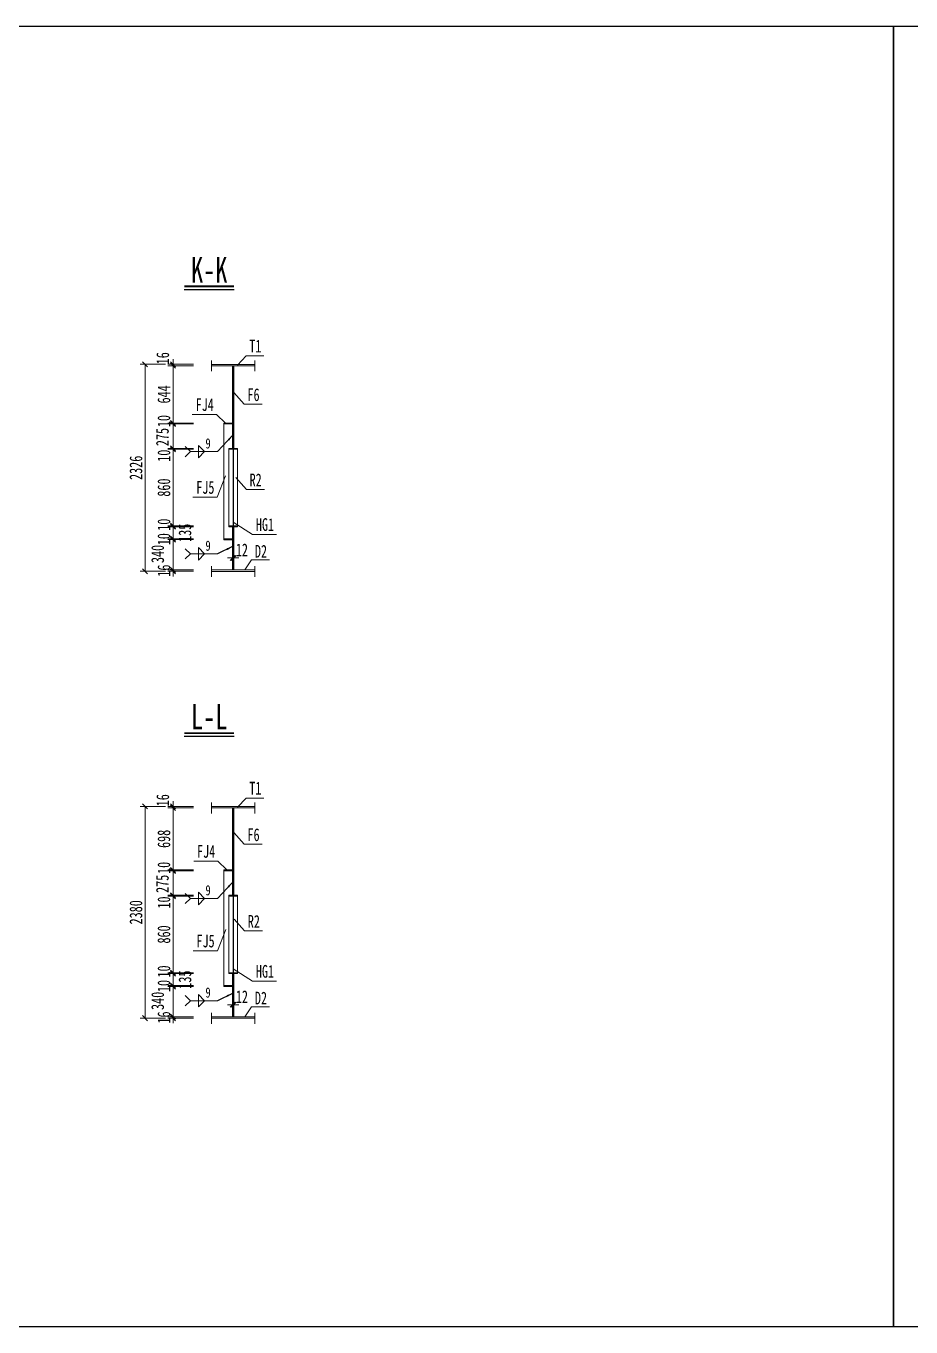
# Model space of a CAD drawing. Header units: millimetres. Extents: x -89049 to 410567, y -307459 to -100425.
# Drawn here: x 268821 to 278762, y -127671 to -113054 of the extents above; entities that cross this region are included whole.
import ezdxf
from ezdxf.enums import TextEntityAlignment as Align

# ---------------------------------------------------------------- set-up
doc = ezdxf.new("R2010")
doc.units = ezdxf.units.MM
doc.layers.get('Defpoints').update_dxf_attribs({"color": 8})
for name, color, linetype, lineweight in [('Dim', 4, 'Continuous', 15), ('文字', 7, 'Continuous', 15), ('标注线及字体', 2, 'Continuous', 15), ('细实线', 4, 'Continuous', 15), ('钢板细线', 6, 'Continuous', 15)]:
    doc.layers.add(name, color=color, linetype=linetype, lineweight=lineweight)
doc.layers.add('Text', color=4, linetype='Continuous')
doc.styles.add('111', font='', dxfattribs={"width": 0.7})
doc.styles.add('BM_Dim', font='', dxfattribs={"width": 0.85})
doc.styles.add('SMEDI', font='', dxfattribs={"width": 0.75})
doc.styles.get("Standard").update_dxf_attribs({"font": ''})
doc.styles.get('111').set_extended_font_data('仿宋_GB2312')
doc.styles.get('BM_Dim').set_extended_font_data('仿宋_GB2312')
doc.styles.get('SMEDI').set_extended_font_data('仿宋_GB2312')
doc.styles.get('Standard').set_extended_font_data('仿宋_GB2312')
doc.dimstyles.new('200', dxfattribs={"dimscale": 0, "dimtxt": 2.5, "dimasz": 1, "dimexe": 1, "dimexo": 1, "dimgap": 0.6, "dimtad": 1, "dimdec": 0, "dimdsep": 46, "dimtxsty": '111', "dimblk": 'OBLIQUE', "dimcen": 0, "dimclrd": 4, "dimclre": 4, "dimclrt": 4, "dimadec": 1, "dimazin": 2, "dimtfac": 1, "dimtdec": 0, "dimtix": 1, "dimtmove": 2, "dimatfit": 3, "dimfxl": 4, "dimfxlon": 1, "dimtolj": 1, "dimlwd": -1, "dimlwe": -1, "dimarcsym": 0})
doc.dimstyles.new('MSteel_1.0_1.0', dxfattribs={"dimtxt": 3, "dimasz": 1.2, "dimexe": 1, "dimexo": 1, "dimgap": 1, "dimtad": 3, "dimtoh": 1, "dimdec": 0, "dimzin": 0, "dimdsep": 46, "dimtxsty": 'Standard', "dimblk": 'ARCHTICK', "dimcen": 0.09, "dimclrd": 3, "dimclre": 3, "dimadec": 0, "dimazin": 0, "dimtfac": 1, "dimtdec": 4, "dimtofl": 0, "dimtmove": 0, "dimatfit": 3, "dimfxl": 1, "dimtolj": 1, "dimtzin": 0, "dimarcsym": 0})

# ---------------------------------------------------------------- blocks, each defined once
blk = doc.blocks.new('_Oblique')
at = {"color": 0, "linetype": 'ByBlock', "lineweight": -2}
blk.add_line((-0.5, -0.5), (0.5, 0.5), dxfattribs=at)
blk = doc.blocks.new('*D749')
at = {"layer": 'Defpoints', "color": 0, "transparency": 16777216}
for p in [(271141, -118963), (271153, -118955), (271153, -119030)]:
    blk.add_point(p, dxfattribs=at)
at = {"layer": '细实线', "color": 4, "transparency": 16777216}
for p, q in [((271141, -119030), (271084, -119030)), ((271141, -119020), (271141, -119087)), ((271141, -119030), (271153, -119030)), ((271153, -119012), (271153, -119087)), ((271153, -119030), (271211, -119030))]:
    blk.add_line(p, q, dxfattribs=at)
at = {"layer": '细实线', "color": 4, "transparency": 16777216, "xscale": 57.14285714285715, "yscale": 57.14285714285715, "zscale": 57.14285714285715}
blk.add_blockref('_Oblique', (271141, -119030), dxfattribs=at)
at = {"layer": '细实线', "color": 4, "transparency": 16777216, "xscale": 57.14285714285715, "yscale": 57.14285714285715, "zscale": 57.14285714285715, "rotation": 180}
blk.add_blockref('_Oblique', (271153, -119030), dxfattribs=at)
at = {"layer": '细实线', "color": 4, "transparency": 16777216, "insert": (271246, -118940), "char_height": 142.9, "attachment_point": 5, "style": '111'}
blk.add_mtext('\\A1;12', dxfattribs=at)
blk = doc.blocks.new('*D750')
at = {"layer": 'Defpoints', "color": 0, "transparency": 16777216}
for p in [(271097, -118680), (270472, -118815), (270880, -118815)]:
    blk.add_point(p, dxfattribs=at)
at = {"layer": '细实线', "color": 4, "transparency": 16777216}
for p, q in [((270701, -118680), (270415, -118680)), ((270472, -118680), (270472, -118815)), ((270701, -118815), (270415, -118815))]:
    blk.add_line(p, q, dxfattribs=at)
at = {"layer": '细实线', "color": 4, "transparency": 16777216, "xscale": 57.14285714285715, "yscale": 57.14285714285715, "zscale": 57.14285714285715}
for p, rotation in [((270472, -118680), 90), ((270472, -118815), 270)]:
    blk.add_blockref('_Oblique', p, dxfattribs=dict(at, rotation=rotation))
at = {"layer": '细实线', "color": 4, "transparency": 16777216, "insert": (270607, -118748), "char_height": 142.9, "attachment_point": 5, "rotation": 90, "style": '111'}
blk.add_mtext('\\A1;135', dxfattribs=at)
blk = doc.blocks.new('*D751')
at = {"layer": 'Defpoints', "color": 0, "transparency": 16777216}
for p in [(271035, -118825), (270472, -119165), (271412, -119165)]:
    blk.add_point(p, dxfattribs=at)
at = {"layer": '细实线', "color": 4, "transparency": 16777216}
for p, q in [((270701, -118825), (270415, -118825)), ((270472, -118825), (270472, -119165)), ((270701, -119165), (270415, -119165))]:
    blk.add_line(p, q, dxfattribs=at)
at = {"layer": '细实线', "color": 4, "transparency": 16777216, "xscale": 57.14285714285715, "yscale": 57.14285714285715, "zscale": 57.14285714285715}
for p, rotation in [((270472, -118825), 90), ((270472, -119165), 270)]:
    blk.add_blockref('_Oblique', p, dxfattribs=dict(at, rotation=rotation))
at = {"layer": '细实线', "color": 4, "transparency": 16777216, "insert": (270300, -118986), "char_height": 142.9, "attachment_point": 5, "rotation": 90, "style": '111'}
blk.add_mtext('\\A1;340', dxfattribs=at)
blk = doc.blocks.new('*D752')
at = {"layer": 'Defpoints', "color": 0, "transparency": 16777216}
for p in [(270472, -119181), (271379, -119165), (271379, -119181)]:
    blk.add_point(p, dxfattribs=at)
at = {"layer": '细实线', "color": 4, "transparency": 16777216}
for p, q in [((270472, -119165), (270472, -119108)), ((270701, -119165), (270415, -119165)), ((270701, -119181), (270415, -119181)), ((270472, -119165), (270472, -119181)), ((270472, -119181), (270472, -119238))]:
    blk.add_line(p, q, dxfattribs=at)
at = {"layer": '细实线', "color": 4, "transparency": 16777216, "xscale": 57.14285714285715, "yscale": 57.14285714285715, "zscale": 57.14285714285715}
for p, rotation in [((270472, -119165), 270), ((270472, -119181), 90)]:
    blk.add_blockref('_Oblique', p, dxfattribs=dict(at, rotation=rotation))
at = {"layer": '细实线', "color": 4, "transparency": 16777216, "insert": (270370, -119173), "char_height": 142.9, "attachment_point": 5, "rotation": 90, "style": '111'}
blk.add_mtext('\\A1;16', dxfattribs=at)
blk = doc.blocks.new('*D753')
at = {"layer": 'Defpoints', "color": 0, "transparency": 16777216}
for p in [(270687, -116855), (270158, -119181), (270608, -119181)]:
    blk.add_point(p, dxfattribs=at)
at = {"layer": '细实线', "color": 4, "transparency": 16777216}
for p, q in [((270387, -116855), (270101, -116855)), ((270158, -116855), (270158, -119181)), ((270387, -119181), (270101, -119181))]:
    blk.add_line(p, q, dxfattribs=at)
at = {"layer": '细实线', "color": 4, "transparency": 16777216, "xscale": 57.14285714285715, "yscale": 57.14285714285715, "zscale": 57.14285714285715}
for p, rotation in [((270158, -116855), 90), ((270158, -119181), 270)]:
    blk.add_blockref('_Oblique', p, dxfattribs=dict(at, rotation=rotation))
at = {"layer": '细实线', "color": 4, "transparency": 16777216, "insert": (270056, -118018), "char_height": 142.9, "attachment_point": 5, "rotation": 90, "style": '111'}
blk.add_mtext('\\A1;2326', dxfattribs=at)
blk = doc.blocks.new('*D754')
at = {"layer": 'Defpoints', "color": 0, "transparency": 16777216}
for p in [(270472, -116871), (271397, -116855), (271397, -116871)]:
    blk.add_point(p, dxfattribs=at)
at = {"layer": '细实线', "color": 4, "transparency": 16777216}
for p, q in [((270701, -116855), (270415, -116855)), ((270701, -116871), (270415, -116871)), ((270472, -116855), (270472, -116798)), ((270472, -116855), (270472, -116871)), ((270472, -116871), (270472, -116928))]:
    blk.add_line(p, q, dxfattribs=at)
at = {"layer": '细实线', "color": 4, "transparency": 16777216, "xscale": 57.14285714285715, "yscale": 57.14285714285715, "zscale": 57.14285714285715}
for p, rotation in [((270472, -116855), 270), ((270472, -116871), 90)]:
    blk.add_blockref('_Oblique', p, dxfattribs=dict(at, rotation=rotation))
at = {"layer": '细实线', "color": 4, "transparency": 16777216, "insert": (270357, -116787), "char_height": 142.9, "attachment_point": 5, "rotation": 90, "style": '111'}
blk.add_mtext('\\A1;16', dxfattribs=at)
blk = doc.blocks.new('*D755')
at = {"layer": 'Defpoints', "color": 0, "transparency": 16777216}
for p in [(270928, -116871), (270472, -117515), (270836, -117515)]:
    blk.add_point(p, dxfattribs=at)
at = {"layer": '细实线', "color": 4, "transparency": 16777216}
for p, q in [((270701, -116871), (270415, -116871)), ((270472, -116871), (270472, -117515)), ((270701, -117515), (270415, -117515))]:
    blk.add_line(p, q, dxfattribs=at)
at = {"layer": '细实线', "color": 4, "transparency": 16777216, "xscale": 57.14285714285715, "yscale": 57.14285714285715, "zscale": 57.14285714285715}
for p, rotation in [((270472, -116871), 90), ((270472, -117515), 270)]:
    blk.add_blockref('_Oblique', p, dxfattribs=dict(at, rotation=rotation))
at = {"layer": '细实线', "color": 4, "transparency": 16777216, "insert": (270370, -117193), "char_height": 142.9, "attachment_point": 5, "rotation": 90, "style": '111'}
blk.add_mtext('\\A1;644', dxfattribs=at)
blk = doc.blocks.new('*D756')
at = {"layer": 'Defpoints', "color": 0, "transparency": 16777216}
for p in [(270472, -117810), (271097, -117810), (270836, -118670)]:
    blk.add_point(p, dxfattribs=at)
at = {"layer": '细实线', "color": 4, "transparency": 16777216}
for p, q in [((270701, -117810), (270415, -117810)), ((270472, -118670), (270472, -117810)), ((270701, -118670), (270415, -118670))]:
    blk.add_line(p, q, dxfattribs=at)
at = {"layer": '细实线', "color": 4, "transparency": 16777216, "xscale": 57.14285714285715, "yscale": 57.14285714285715, "zscale": 57.14285714285715}
for p, rotation in [((270472, -117810), 90), ((270472, -118670), 270)]:
    blk.add_blockref('_Oblique', p, dxfattribs=dict(at, rotation=rotation))
at = {"layer": '细实线', "color": 4, "transparency": 16777216, "insert": (270370, -118240), "char_height": 142.9, "attachment_point": 5, "rotation": 90, "style": '111'}
blk.add_mtext('\\A1;860', dxfattribs=at)
blk = doc.blocks.new('*D757')
at = {"layer": 'Defpoints', "color": 0, "transparency": 16777216}
for p in [(271035, -117525), (270472, -117800), (270836, -117800)]:
    blk.add_point(p, dxfattribs=at)
at = {"layer": '细实线', "color": 4, "transparency": 16777216}
for p, q in [((270701, -117525), (270415, -117525)), ((270472, -117525), (270472, -117800)), ((270701, -117800), (270415, -117800))]:
    blk.add_line(p, q, dxfattribs=at)
at = {"layer": '细实线', "color": 4, "transparency": 16777216, "xscale": 57.14285714285715, "yscale": 57.14285714285715, "zscale": 57.14285714285715}
for p, rotation in [((270472, -117525), 90), ((270472, -117800), 270)]:
    blk.add_blockref('_Oblique', p, dxfattribs=dict(at, rotation=rotation))
at = {"layer": '细实线', "color": 4, "transparency": 16777216, "insert": (270353, -117672), "char_height": 142.9, "attachment_point": 5, "rotation": 90, "style": '111'}
blk.add_mtext('\\A1;275', dxfattribs=at)
blk = doc.blocks.new('角焊缝1')
at = {"layer": 'Dim'}
blk.add_line((-3101.17, 370.22), (-3106.48, 370.22), dxfattribs=at)
blk.add_lwpolyline([(-3107.48, 369.22), (-3106.48, 370.22), (-3107.48, 371.22)], dxfattribs=at)
blk.add_lwpolyline([(-3104.91, 371.45), (-3104.91, 368.99), (-3103.68, 370.22)], close=True, dxfattribs=at)
blk = doc.blocks.new('_ArchTick')
at = {"color": 0, "linetype": 'ByBlock', "const_width": 0.15}
blk.add_lwpolyline([(-0.5, -0.5), (0.5, 0.5)], dxfattribs=at)
blk = doc.blocks.new('*D758')
at = {"layer": 'Defpoints', "color": 0, "transparency": 16777216}
for p in [(270472, -118825), (270835, -118825), (270836, -118815)]:
    blk.add_point(p, dxfattribs=at)
at = {"layer": '细实线', "color": 4, "transparency": 16777216}
for p, q in [((270701, -118815), (270415, -118815)), ((270701, -118825), (270415, -118825)), ((270472, -118815), (270472, -118758)), ((270472, -118815), (270472, -118825)), ((270472, -118825), (270472, -118882))]:
    blk.add_line(p, q, dxfattribs=at)
at = {"layer": '细实线', "color": 4, "transparency": 16777216, "xscale": 57.14285714285715, "yscale": 57.14285714285715, "zscale": 57.14285714285715}
for p, rotation in [((270472, -118815), 270), ((270472, -118825), 90)]:
    blk.add_blockref('_Oblique', p, dxfattribs=dict(at, rotation=rotation))
at = {"layer": '细实线', "color": 4, "transparency": 16777216, "insert": (270370, -118820), "char_height": 142.9, "attachment_point": 5, "rotation": 90, "style": '111'}
blk.add_mtext('\\A1;10', dxfattribs=at)
blk = doc.blocks.new('*D759')
at = {"layer": 'Defpoints', "color": 0, "transparency": 16777216}
for p in [(270472, -118680), (270835, -118680), (270836, -118670)]:
    blk.add_point(p, dxfattribs=at)
at = {"layer": '细实线', "color": 4, "transparency": 16777216}
for p, q in [((270701, -118670), (270415, -118670)), ((270701, -118680), (270415, -118680)), ((270472, -118670), (270472, -118613)), ((270472, -118670), (270472, -118680)), ((270472, -118680), (270472, -118737))]:
    blk.add_line(p, q, dxfattribs=at)
at = {"layer": '细实线', "color": 4, "transparency": 16777216, "xscale": 57.14285714285715, "yscale": 57.14285714285715, "zscale": 57.14285714285715}
for p, rotation in [((270472, -118670), 270), ((270472, -118680), 90)]:
    blk.add_blockref('_Oblique', p, dxfattribs=dict(at, rotation=rotation))
at = {"layer": '细实线', "color": 4, "transparency": 16777216, "insert": (270370, -118657), "char_height": 142.9, "attachment_point": 5, "rotation": 90, "style": '111'}
blk.add_mtext('\\A1;10', dxfattribs=at)
blk = doc.blocks.new('*D760')
at = {"layer": 'Defpoints', "color": 0, "transparency": 16777216}
for p in [(270472, -117810), (270835, -117810), (270836, -117800)]:
    blk.add_point(p, dxfattribs=at)
at = {"layer": '细实线', "color": 4, "transparency": 16777216}
for p, q in [((270701, -117800), (270415, -117800)), ((270701, -117810), (270415, -117810)), ((270472, -117800), (270472, -117743)), ((270472, -117800), (270472, -117810)), ((270472, -117810), (270472, -117867))]:
    blk.add_line(p, q, dxfattribs=at)
at = {"layer": '细实线', "color": 4, "transparency": 16777216, "xscale": 57.14285714285715, "yscale": 57.14285714285715, "zscale": 57.14285714285715}
for p, rotation in [((270472, -117800), 270), ((270472, -117810), 90)]:
    blk.add_blockref('_Oblique', p, dxfattribs=dict(at, rotation=rotation))
at = {"layer": '细实线', "color": 4, "transparency": 16777216, "insert": (270370, -117882), "char_height": 142.9, "attachment_point": 5, "rotation": 90, "style": '111'}
blk.add_mtext('\\A1;10', dxfattribs=at)
blk = doc.blocks.new('*D761')
at = {"layer": 'Defpoints', "color": 0, "transparency": 16777216}
for p in [(270836, -117515), (270472, -117525), (270835, -117525)]:
    blk.add_point(p, dxfattribs=at)
at = {"layer": '细实线', "color": 4, "transparency": 16777216}
for p, q in [((270701, -117515), (270415, -117515)), ((270472, -117515), (270472, -117458)), ((270472, -117515), (270472, -117525)), ((270701, -117525), (270415, -117525)), ((270472, -117525), (270472, -117582))]:
    blk.add_line(p, q, dxfattribs=at)
at = {"layer": '细实线', "color": 4, "transparency": 16777216, "xscale": 57.14285714285715, "yscale": 57.14285714285715, "zscale": 57.14285714285715}
for p, rotation in [((270472, -117515), 270), ((270472, -117525), 90)]:
    blk.add_blockref('_Oblique', p, dxfattribs=dict(at, rotation=rotation))
at = {"layer": '细实线', "color": 4, "transparency": 16777216, "insert": (270370, -117493), "char_height": 142.9, "attachment_point": 5, "rotation": 90, "style": '111'}
blk.add_mtext('\\A1;10', dxfattribs=at)
blk = doc.blocks.new('*D762')
at = {"layer": 'Defpoints', "color": 0, "transparency": 16777216}
for p in [(271141, -123970), (271153, -123971), (271153, -124050)]:
    blk.add_point(p, dxfattribs=at)
at = {"layer": '细实线', "color": 4, "transparency": 16777216}
for p, q in [((271141, -124050), (271084, -124050)), ((271141, -124027), (271141, -124107)), ((271141, -124050), (271153, -124050)), ((271153, -124028), (271153, -124107)), ((271153, -124050), (271211, -124050))]:
    blk.add_line(p, q, dxfattribs=at)
at = {"layer": '细实线', "color": 4, "transparency": 16777216, "xscale": 57.14285714285715, "yscale": 57.14285714285715, "zscale": 57.14285714285715}
blk.add_blockref('_Oblique', (271141, -124050), dxfattribs=at)
at = {"layer": '细实线', "color": 4, "transparency": 16777216, "xscale": 57.14285714285715, "yscale": 57.14285714285715, "zscale": 57.14285714285715, "rotation": 180}
blk.add_blockref('_Oblique', (271153, -124050), dxfattribs=at)
at = {"layer": '细实线', "color": 4, "transparency": 16777216, "insert": (271246, -123961), "char_height": 142.9, "attachment_point": 5, "style": '111'}
blk.add_mtext('\\A1;12', dxfattribs=at)
blk = doc.blocks.new('*D763')
at = {"layer": 'Defpoints', "color": 0, "transparency": 16777216}
for p in [(271097, -123701), (270472, -123836), (270880, -123836)]:
    blk.add_point(p, dxfattribs=at)
at = {"layer": '细实线', "color": 4, "transparency": 16777216}
for p, q in [((270701, -123701), (270415, -123701)), ((270472, -123701), (270472, -123836)), ((270701, -123836), (270415, -123836))]:
    blk.add_line(p, q, dxfattribs=at)
at = {"layer": '细实线', "color": 4, "transparency": 16777216, "xscale": 57.14285714285715, "yscale": 57.14285714285715, "zscale": 57.14285714285715}
for p, rotation in [((270472, -123701), 90), ((270472, -123836), 270)]:
    blk.add_blockref('_Oblique', p, dxfattribs=dict(at, rotation=rotation))
at = {"layer": '细实线', "color": 4, "transparency": 16777216, "insert": (270607, -123768), "char_height": 142.9, "attachment_point": 5, "rotation": 90, "style": '111'}
blk.add_mtext('\\A1;135', dxfattribs=at)
blk = doc.blocks.new('*D764')
at = {"layer": 'Defpoints', "color": 0, "transparency": 16777216}
for p in [(271035, -123846), (270472, -124186), (271412, -124186)]:
    blk.add_point(p, dxfattribs=at)
at = {"layer": '细实线', "color": 4, "transparency": 16777216}
for p, q in [((270701, -123846), (270415, -123846)), ((270472, -123846), (270472, -124186)), ((270701, -124186), (270415, -124186))]:
    blk.add_line(p, q, dxfattribs=at)
at = {"layer": '细实线', "color": 4, "transparency": 16777216, "xscale": 57.14285714285715, "yscale": 57.14285714285715, "zscale": 57.14285714285715}
for p, rotation in [((270472, -123846), 90), ((270472, -124186), 270)]:
    blk.add_blockref('_Oblique', p, dxfattribs=dict(at, rotation=rotation))
at = {"layer": '细实线', "color": 4, "transparency": 16777216, "insert": (270300, -124007), "char_height": 142.9, "attachment_point": 5, "rotation": 90, "style": '111'}
blk.add_mtext('\\A1;340', dxfattribs=at)
blk = doc.blocks.new('*D765')
at = {"layer": 'Defpoints', "color": 0, "transparency": 16777216}
for p in [(270472, -124202), (271379, -124186), (271379, -124202)]:
    blk.add_point(p, dxfattribs=at)
at = {"layer": '细实线', "color": 4, "transparency": 16777216}
for p, q in [((270701, -124186), (270415, -124186)), ((270701, -124202), (270415, -124202)), ((270472, -124186), (270472, -124128)), ((270472, -124186), (270472, -124202)), ((270472, -124202), (270472, -124259))]:
    blk.add_line(p, q, dxfattribs=at)
at = {"layer": '细实线', "color": 4, "transparency": 16777216, "xscale": 57.14285714285715, "yscale": 57.14285714285715, "zscale": 57.14285714285715}
for p, rotation in [((270472, -124186), 270), ((270472, -124202), 90)]:
    blk.add_blockref('_Oblique', p, dxfattribs=dict(at, rotation=rotation))
at = {"layer": '细实线', "color": 4, "transparency": 16777216, "insert": (270370, -124194), "char_height": 142.9, "attachment_point": 5, "rotation": 90, "style": '111'}
blk.add_mtext('\\A1;16', dxfattribs=at)
blk = doc.blocks.new('*D766')
at = {"layer": 'Defpoints', "color": 0, "transparency": 16777216}
for p in [(270688, -121822), (270158, -124202), (270608, -124202)]:
    blk.add_point(p, dxfattribs=at)
at = {"layer": '细实线', "color": 4, "transparency": 16777216}
for p, q in [((270387, -121822), (270101, -121822)), ((270158, -121822), (270158, -124202)), ((270387, -124202), (270101, -124202))]:
    blk.add_line(p, q, dxfattribs=at)
at = {"layer": '细实线', "color": 4, "transparency": 16777216, "xscale": 57.14285714285715, "yscale": 57.14285714285715, "zscale": 57.14285714285715}
for p, rotation in [((270158, -121822), 90), ((270158, -124202), 270)]:
    blk.add_blockref('_Oblique', p, dxfattribs=dict(at, rotation=rotation))
at = {"layer": '细实线', "color": 4, "transparency": 16777216, "insert": (270056, -123012), "char_height": 142.9, "attachment_point": 5, "rotation": 90, "style": '111'}
blk.add_mtext('\\A1;2380', dxfattribs=at)
blk = doc.blocks.new('*D767')
at = {"layer": 'Defpoints', "color": 0, "transparency": 16777216}
for p in [(270472, -121838), (271397, -121822), (271397, -121838)]:
    blk.add_point(p, dxfattribs=at)
at = {"layer": '细实线', "color": 4, "transparency": 16777216}
for p, q in [((270701, -121822), (270415, -121822)), ((270701, -121838), (270415, -121838)), ((270472, -121822), (270472, -121765)), ((270472, -121822), (270472, -121838)), ((270472, -121838), (270472, -121895))]:
    blk.add_line(p, q, dxfattribs=at)
at = {"layer": '细实线', "color": 4, "transparency": 16777216, "xscale": 57.14285714285715, "yscale": 57.14285714285715, "zscale": 57.14285714285715}
for p, rotation in [((270472, -121822), 270), ((270472, -121838), 90)]:
    blk.add_blockref('_Oblique', p, dxfattribs=dict(at, rotation=rotation))
at = {"layer": '细实线', "color": 4, "transparency": 16777216, "insert": (270357, -121753), "char_height": 142.9, "attachment_point": 5, "rotation": 90, "style": '111'}
blk.add_mtext('\\A1;16', dxfattribs=at)
blk = doc.blocks.new('*D768')
at = {"layer": 'Defpoints', "color": 0, "transparency": 16777216}
for p in [(270935, -121838), (270472, -122536), (270836, -122536)]:
    blk.add_point(p, dxfattribs=at)
at = {"layer": '细实线', "color": 4, "transparency": 16777216}
for p, q in [((270701, -121838), (270415, -121838)), ((270472, -121838), (270472, -122536)), ((270701, -122536), (270415, -122536))]:
    blk.add_line(p, q, dxfattribs=at)
at = {"layer": '细实线', "color": 4, "transparency": 16777216, "xscale": 57.14285714285715, "yscale": 57.14285714285715, "zscale": 57.14285714285715}
for p, rotation in [((270472, -121838), 90), ((270472, -122536), 270)]:
    blk.add_blockref('_Oblique', p, dxfattribs=dict(at, rotation=rotation))
at = {"layer": '细实线', "color": 4, "transparency": 16777216, "insert": (270370, -122187), "char_height": 142.9, "attachment_point": 5, "rotation": 90, "style": '111'}
blk.add_mtext('\\A1;698', dxfattribs=at)
blk = doc.blocks.new('*D769')
at = {"layer": 'Defpoints', "color": 0, "transparency": 16777216}
for p in [(270472, -122831), (271097, -122831), (270836, -123691)]:
    blk.add_point(p, dxfattribs=at)
at = {"layer": '细实线', "color": 4, "transparency": 16777216}
for p, q in [((270701, -122831), (270415, -122831)), ((270472, -123691), (270472, -122831)), ((270701, -123691), (270415, -123691))]:
    blk.add_line(p, q, dxfattribs=at)
at = {"layer": '细实线', "color": 4, "transparency": 16777216, "xscale": 57.14285714285715, "yscale": 57.14285714285715, "zscale": 57.14285714285715}
for p, rotation in [((270472, -122831), 90), ((270472, -123691), 270)]:
    blk.add_blockref('_Oblique', p, dxfattribs=dict(at, rotation=rotation))
at = {"layer": '细实线', "color": 4, "transparency": 16777216, "insert": (270370, -123261), "char_height": 142.9, "attachment_point": 5, "rotation": 90, "style": '111'}
blk.add_mtext('\\A1;860', dxfattribs=at)
blk = doc.blocks.new('*D770')
at = {"layer": 'Defpoints', "color": 0, "transparency": 16777216}
for p in [(271035, -122546), (270472, -122821), (270836, -122821)]:
    blk.add_point(p, dxfattribs=at)
at = {"layer": '细实线', "color": 4, "transparency": 16777216}
for p, q in [((270701, -122546), (270415, -122546)), ((270472, -122546), (270472, -122821)), ((270701, -122821), (270415, -122821))]:
    blk.add_line(p, q, dxfattribs=at)
at = {"layer": '细实线', "color": 4, "transparency": 16777216, "xscale": 57.14285714285715, "yscale": 57.14285714285715, "zscale": 57.14285714285715}
for p, rotation in [((270472, -122546), 90), ((270472, -122821), 270)]:
    blk.add_blockref('_Oblique', p, dxfattribs=dict(at, rotation=rotation))
at = {"layer": '细实线', "color": 4, "transparency": 16777216, "insert": (270353, -122692), "char_height": 142.9, "attachment_point": 5, "rotation": 90, "style": '111'}
blk.add_mtext('\\A1;275', dxfattribs=at)
blk = doc.blocks.new('*D771')
at = {"layer": 'Defpoints', "color": 0, "transparency": 16777216}
for p in [(270472, -123846), (270835, -123846), (270836, -123836)]:
    blk.add_point(p, dxfattribs=at)
at = {"layer": '细实线', "color": 4, "transparency": 16777216}
for p, q in [((270472, -123836), (270472, -123778)), ((270701, -123836), (270415, -123836)), ((270701, -123846), (270415, -123846)), ((270472, -123836), (270472, -123846)), ((270472, -123846), (270472, -123903))]:
    blk.add_line(p, q, dxfattribs=at)
at = {"layer": '细实线', "color": 4, "transparency": 16777216, "xscale": 57.14285714285715, "yscale": 57.14285714285715, "zscale": 57.14285714285715}
for p, rotation in [((270472, -123836), 270), ((270472, -123846), 90)]:
    blk.add_blockref('_Oblique', p, dxfattribs=dict(at, rotation=rotation))
at = {"layer": '细实线', "color": 4, "transparency": 16777216, "insert": (270370, -123840), "char_height": 142.9, "attachment_point": 5, "rotation": 90, "style": '111'}
blk.add_mtext('\\A1;10', dxfattribs=at)
blk = doc.blocks.new('*D772')
at = {"layer": 'Defpoints', "color": 0, "transparency": 16777216}
for p in [(270472, -123701), (270835, -123701), (270836, -123691)]:
    blk.add_point(p, dxfattribs=at)
at = {"layer": '细实线', "color": 4, "transparency": 16777216}
for p, q in [((270472, -123691), (270472, -123633)), ((270701, -123691), (270415, -123691)), ((270701, -123701), (270415, -123701)), ((270472, -123691), (270472, -123701)), ((270472, -123701), (270472, -123758))]:
    blk.add_line(p, q, dxfattribs=at)
at = {"layer": '细实线', "color": 4, "transparency": 16777216, "xscale": 57.14285714285715, "yscale": 57.14285714285715, "zscale": 57.14285714285715}
for p, rotation in [((270472, -123691), 270), ((270472, -123701), 90)]:
    blk.add_blockref('_Oblique', p, dxfattribs=dict(at, rotation=rotation))
at = {"layer": '细实线', "color": 4, "transparency": 16777216, "insert": (270370, -123677), "char_height": 142.9, "attachment_point": 5, "rotation": 90, "style": '111'}
blk.add_mtext('\\A1;10', dxfattribs=at)
blk = doc.blocks.new('*D773')
at = {"layer": 'Defpoints', "color": 0, "transparency": 16777216}
for p in [(270472, -122831), (270835, -122831), (270836, -122821)]:
    blk.add_point(p, dxfattribs=at)
at = {"layer": '细实线', "color": 4, "transparency": 16777216}
for p, q in [((270472, -122821), (270472, -122763)), ((270701, -122821), (270415, -122821)), ((270701, -122831), (270415, -122831)), ((270472, -122821), (270472, -122831)), ((270472, -122831), (270472, -122888))]:
    blk.add_line(p, q, dxfattribs=at)
at = {"layer": '细实线', "color": 4, "transparency": 16777216, "xscale": 57.14285714285715, "yscale": 57.14285714285715, "zscale": 57.14285714285715}
for p, rotation in [((270472, -122821), 270), ((270472, -122831), 90)]:
    blk.add_blockref('_Oblique', p, dxfattribs=dict(at, rotation=rotation))
at = {"layer": '细实线', "color": 4, "transparency": 16777216, "insert": (270370, -122902), "char_height": 142.9, "attachment_point": 5, "rotation": 90, "style": '111'}
blk.add_mtext('\\A1;10', dxfattribs=at)
blk = doc.blocks.new('*D774')
at = {"layer": 'Defpoints', "color": 0, "transparency": 16777216}
for p in [(270472, -122546), (270835, -122546), (270836, -122536)]:
    blk.add_point(p, dxfattribs=at)
at = {"layer": '细实线', "color": 4, "transparency": 16777216}
for p, q in [((270472, -122536), (270472, -122478)), ((270701, -122536), (270415, -122536)), ((270701, -122546), (270415, -122546)), ((270472, -122536), (270472, -122546)), ((270472, -122546), (270472, -122603))]:
    blk.add_line(p, q, dxfattribs=at)
at = {"layer": '细实线', "color": 4, "transparency": 16777216, "xscale": 57.14285714285715, "yscale": 57.14285714285715, "zscale": 57.14285714285715}
for p, rotation in [((270472, -122536), 270), ((270472, -122546), 90)]:
    blk.add_blockref('_Oblique', p, dxfattribs=dict(at, rotation=rotation))
at = {"layer": '细实线', "color": 4, "transparency": 16777216, "insert": (270370, -122513), "char_height": 142.9, "attachment_point": 5, "rotation": 90, "style": '111'}
blk.add_mtext('\\A1;10', dxfattribs=at)

msp = doc.modelspace()

# ---------------------------------------------------------------- linework, layer by layer
at = {"color": 4}
for p, q in [((270598.4, -116012.9), (271158.6, -116012.9)), ((270598.4, -121033.2), (271158.6, -121033.2))]:
    msp.add_line(p, q, dxfattribs=at)
at = {"color": 6, "const_width": 20.6}
for points in [[(270598.4, -115978.7), (271158.6, -115978.7)], [(270598.4, -120998.9), (271158.6, -120998.9)]]:
    msp.add_lwpolyline(points, dxfattribs=at)
at = {"layer": 'Defpoints'}
for p, q in [((271147.5, -116871.3), (271147.5, -119165.3)), ((271041.5, -118820.3), (271141.5, -118820.3)), ((271147.5, -121837.7), (271147.5, -124185.6)), ((271041.5, -123840.6), (271141.5, -123840.6))]:
    msp.add_line(p, q, dxfattribs=at)
for points in [[(256566.6, -113054.1), (278566.6, -113054.1), (278566.6, -127671.3), (256566.6, -127671.3)], [(278566.6, -113054.1), (300566.6, -113054.1), (300566.6, -127671.3), (278566.6, -127671.3)]]:
    msp.add_lwpolyline(points, close=True, dxfattribs=at)
at = {"layer": '细实线'}
for p, q in [((271292.2, -116761.6), (271196.2, -116862.8)), ((271292.2, -116761.6), (271491.8, -116761.6)), ((270903.5, -116812.9), (270903.5, -116933.6)), ((271391.5, -116812.9), (271391.5, -116933.6)), ((271271.4, -117303.1), (271153.5, -117169.9)), ((271271.4, -117303.1), (271474.8, -117303.1)), ((270688.9, -117418.2), (270961.4, -117418.2)), ((271061.5, -117515.3), (270961.4, -117418.2)), ((271062.1, -118109.9), (270968, -118349)), ((271295.6, -118260.9), (271177.6, -118127.7)), ((270695.5, -118349), (270968, -118349)), ((271295.6, -118260.9), (271498.9, -118260.9)), ((271366.7, -118767.2), (271147.5, -118627.7)), ((271366.7, -118767.2), (271634.4, -118767.2)), ((270903.5, -119122.9), (270903.5, -119243.6)), ((271355.1, -119053.6), (271280, -119165.3)), ((271355.1, -119053.6), (271554.7, -119053.6)), ((271391.5, -119122.9), (271391.5, -119243.6)), ((271292.2, -121728.1), (271196.2, -121829.2)), ((271292.2, -121728.1), (271491.8, -121728.1)), ((270903.5, -121779.3), (270903.5, -121900.1)), ((271391.5, -121779.3), (271391.5, -121900.1)), ((271271.6, -122247.7), (271153.6, -122114.5)), ((271271.6, -122247.7), (271474.9, -122247.7)), ((270704.3, -122438.5), (270976.8, -122438.5)), ((271076.9, -122535.6), (270976.8, -122438.5)), ((271064.7, -123206.3), (270970.5, -123445.3)), ((271275.4, -123221.6), (271157.5, -123088.4)), ((271275.4, -123221.6), (271478.8, -123221.6)), ((270698, -123445.3), (270970.5, -123445.3)), ((271366.7, -123787.5), (271147.5, -123648)), ((271366.7, -123787.5), (271634.4, -123787.5)), ((271355.1, -124073.9), (271280, -124185.6)), ((271355.1, -124073.9), (271554.7, -124073.9)), ((270903.5, -124143.2), (270903.5, -124263.9)), ((271391.5, -124143.2), (271391.5, -124263.9))]:
    msp.add_line(p, q, dxfattribs=at)
at = {"layer": '钢板细线'}
for p, q in [((270903.5, -116855.3), (271391.5, -116855.3)), ((270903.5, -116871.3), (271391.5, -116871.3)), ((271141.5, -116871.3), (271141.5, -117800.3)), ((271153.5, -116871.3), (271153.5, -117800.3)), ((271041.5, -117515.3), (271141.5, -117515.3)), ((271041.5, -117515.3), (271041.5, -118825.3)), ((271041.5, -117525.3), (271141.5, -117525.3)), ((271097.5, -117800.3), (271197.5, -117800.3)), ((271097.5, -117800.3), (271097.5, -118680.3)), ((271097.5, -117810.3), (271197.5, -117810.3)), ((271197.5, -117800.3), (271197.5, -118680.3)), ((271097.5, -118670.3), (271197.5, -118670.3)), ((271097.5, -118680.3), (271197.5, -118680.3)), ((271141.5, -118670.3), (271141.5, -119165.3)), ((271153.5, -118670.3), (271153.5, -119165.3)), ((271041.5, -118815.3), (271141.5, -118815.3)), ((271041.5, -118825.3), (271141.5, -118825.3)), ((270903.5, -119165.3), (271391.5, -119165.3)), ((270903.5, -119181.3), (271391.5, -119181.3)), ((270903.5, -121821.7), (271391.5, -121821.7)), ((270903.5, -121837.7), (271391.5, -121837.7)), ((271141.5, -121837.7), (271141.5, -122820.6)), ((271153.5, -121837.7), (271153.5, -122820.6)), ((271041.5, -122535.6), (271141.5, -122535.6)), ((271041.5, -122535.6), (271041.5, -123845.6)), ((271041.5, -122545.6), (271141.5, -122545.6)), ((271097.5, -122820.6), (271197.5, -122820.6)), ((271097.5, -122820.6), (271097.5, -123700.6)), ((271097.5, -122830.6), (271197.5, -122830.6)), ((271197.5, -122820.6), (271197.5, -123700.6)), ((271097.5, -123690.6), (271197.5, -123690.6)), ((271097.5, -123700.6), (271197.5, -123700.6)), ((271141.5, -123700.6), (271141.5, -124185.6)), ((271153.5, -123700.6), (271153.5, -124185.6)), ((271041.5, -123835.6), (271141.5, -123835.6)), ((271041.5, -123845.6), (271141.5, -123845.6)), ((270903.5, -124185.6), (271391.5, -124185.6)), ((270903.5, -124201.6), (271391.5, -124201.6))]:
    msp.add_line(p, q, dxfattribs=at)

# ---------------------------------------------------------------- block references
at = {"layer": '细实线', "color": 8, "xscale": 57.1428571428572, "yscale": 57.1428571428572, "zscale": 57.1428571428572}
for p in [(448180.4, -138991.4), (448180.3, -140140.5), (448180.4, -144011.6), (448180.3, -145160.8)]:
    msp.add_blockref('角焊缝1', p, dxfattribs=at)

# ---------------------------------------------------------------- texts
at = {"layer": 'Text', "style": 'SMEDI', "width": 0.75}
for p in [(270836.8, -117743.8), (270836.7, -118892.9), (270836.8, -122764.1), (270836.7, -123913.2)]:
    msp.add_text('9', height=114.3, dxfattribs=at).set_placement(p, align=Align.MIDDLE_LEFT)
at = {"layer": '文字', "style": 'BM_Dim', "width": 0.7}
for s, p in [('T1', (271397.1, -116765.1)), ('F6', (271376.3, -117310.3)), ('FJ4', (270828.4, -117421.7)), ('R2', (271400.5, -118268.1)), ('FJ5', (270835, -118352.4)), ('HG1', (271505.1, -118769.5)), ('D2', (271460, -119069.5)), ('T1', (271397.1, -121731.5)), ('F6', (271376.5, -122254.8)), ('FJ4', (270843.8, -122442)), ('R2', (271380.3, -123228.7)), ('FJ5', (270837.5, -123448.8)), ('HG1', (271505.1, -123789.8)), ('D2', (271460, -124089.7))]:
    msp.add_text(s, height=142.86, dxfattribs=at).set_placement(p, align=Align.BOTTOM_CENTER)
at = {"layer": '标注线及字体', "style": '111', "width": 0.7}
for s, p in [('K-K', (270878.5, -115793.5)), ('L-L', (270878.5, -120813.8))]:
    msp.add_text(s, height=285.71, dxfattribs=at).set_placement(p, align=Align.MIDDLE)

# ---------------------------------------------------------------- dimensions: what is measured, and where the dimension line sits
at = {"layer": '细实线'}
for base, p1, p2, override, picture, middle in [((270472.1, -116871.3), (271396.7, -116855.3), (271396.7, -116871.3), {"dimscale": 57.142857, "dimblk": 'Oblique'}, '*D754', (270356.9, -116786.8)), ((270472.1, -117800.3), (271035.5, -117525.3), (270836.1, -117800.3), {"dimscale": 57.142857, "dimblk": 'Oblique'}, '*D757', (270352.6, -117672)), ((270472.1, -117525.3), (270836.1, -117515.3), (270834.9, -117525.3), {"dimscale": 57.142857, "dimblk": 'Oblique'}, '*D761', (270369.9, -117493.2)), ((270472.1, -117810.3), (270836.1, -117800.3), (270834.9, -117810.3), {"dimscale": 57.142857, "dimblk": 'Oblique'}, '*D760', (270369.9, -117881.7)), ((270472.1, -118680.3), (270836.1, -118670.3), (270834.9, -118680.3), {"dimscale": 57.142857, "dimblk": 'Oblique'}, '*D759', (270369.9, -118657)), ((270472.1, -118815.3), (271097.5, -118680.3), (270880, -118815.3), {"dimscale": 57.142857, "dimblk": 'Oblique'}, '*D750', (270607.2, -118747.8)), ((270472.1, -119165.3), (271035.5, -118825.3), (271411.8, -119165.3), {"dimscale": 57.142857, "dimtxsty": '111', "dimblk": 'Oblique'}, '*D751', (270300, -118986.4)), ((270472.1, -118825.3), (270836.1, -118815.3), (270834.9, -118825.3), {"dimscale": 57.142857, "dimblk": 'Oblique'}, '*D758', (270369.9, -118819.6)), ((270472.1, -121837.7), (271396.7, -121821.7), (271396.7, -121837.7), {"dimscale": 57.142857, "dimblk": 'Oblique'}, '*D767', (270356.9, -121753.3)), ((270472.1, -122545.6), (270836.1, -122535.6), (270834.9, -122545.6), {"dimscale": 57.142857, "dimblk": 'Oblique'}, '*D774', (270369.9, -122513.5)), ((270472.1, -122820.6), (271035.5, -122545.6), (270836.1, -122820.6), {"dimscale": 57.142857, "dimblk": 'Oblique'}, '*D770', (270352.6, -122692.2)), ((270472.1, -122830.6), (270836.1, -122820.6), (270834.9, -122830.6), {"dimscale": 57.142857, "dimblk": 'Oblique'}, '*D773', (270369.9, -122902)), ((270472.1, -123700.6), (270836.1, -123690.6), (270834.9, -123700.6), {"dimscale": 57.142857, "dimblk": 'Oblique'}, '*D772', (270369.9, -123677.2)), ((270472.1, -123835.6), (271097.5, -123700.6), (270880, -123835.6), {"dimscale": 57.142857, "dimblk": 'Oblique'}, '*D763', (270607.2, -123768.1)), ((270472.1, -123845.6), (270836.1, -123835.6), (270834.9, -123845.6), {"dimscale": 57.142857, "dimblk": 'Oblique'}, '*D771', (270369.9, -123839.8)), ((270472.1, -124185.6), (271035.5, -123845.6), (271411.8, -124185.6), {"dimscale": 57.142857, "dimtxsty": '111', "dimblk": 'Oblique'}, '*D764', (270300, -124006.7))]:
    dim = msp.add_linear_dim(base=base, p1=p1, p2=p2, angle=90, dimstyle='200', override=override, dxfattribs=at)
    dim.commit()
    dim.dimension.update_dxf_attribs({"geometry": picture, "text_midpoint": middle, "dimtype": 160})
for base, p1, p2, override, picture, middle in [((270158.1, -119181.3), (270686.5, -116855.3), (270608.3, -119181.3), {"dimscale": 57.142857, "dimtxsty": '111', "dimblk": 'Oblique'}, '*D753', (270055.8, -118018.3)), ((270472.1, -117515.3), (270927.7, -116871.3), (270836.1, -117515.3), {"dimscale": 57.142857, "dimblk": 'Oblique'}, '*D755', (270369.9, -117193.3)), ((270472.1, -117810.3), (270836.1, -118670.3), (271097.5, -117810.3), {"dimscale": 57.142857, "dimblk": 'Oblique'}, '*D756', (270369.9, -118240.3)), ((270472.1, -119181.3), (271379, -119165.3), (271379, -119181.3), {"dimscale": 57.142857, "dimblk": 'Oblique'}, '*D752', (270369.9, -119173.3)), ((270158.1, -124201.6), (270688.4, -121821.7), (270608.3, -124201.6), {"dimscale": 57.142857, "dimtxsty": '111', "dimblk": 'Oblique'}, '*D766', (270055.8, -123011.7)), ((270472.1, -122535.6), (270935.4, -121837.7), (270836.1, -122535.6), {"dimscale": 57.142857, "dimblk": 'Oblique'}, '*D768', (270369.9, -122186.7)), ((270472.1, -122830.6), (270836.1, -123690.6), (271097.5, -122830.6), {"dimscale": 57.142857, "dimblk": 'Oblique'}, '*D769', (270369.9, -123260.6)), ((270472.1, -124201.6), (271379, -124185.6), (271379, -124201.6), {"dimscale": 57.142857, "dimblk": 'Oblique'}, '*D765', (270369.9, -124193.6))]:
    dim = msp.add_linear_dim(base=base, p1=p1, p2=p2, angle=90, dimstyle='200', override=override, dxfattribs=at)
    dim.commit()
    dim.dimension.update_dxf_attribs({"geometry": picture, "text_midpoint": middle})
for base, p1, p2, picture, middle in [((271153.5, -119029.5), (271141.5, -118963.2), (271153.5, -118954.8), '*D749', (271245.8, -118940.5)), ((271153.5, -124049.8), (271141.5, -123970.3), (271153.5, -123970.7), '*D762', (271245.8, -123960.7))]:
    dim = msp.add_linear_dim(base=base, p1=p1, p2=p2, dimstyle='200', override={"dimscale": 57.142857, "dimblk": 'Oblique'}, dxfattribs=at)
    dim.commit()
    dim.dimension.update_dxf_attribs({"geometry": picture, "text_midpoint": middle, "dimtype": 160})

# ---------------------------------------------------------------- leaders
at = {"layer": 'Dim'}
for points in [[(271141.5, -117655.4), (270970.4, -117835.8)], [(271141.5, -118902.8), (270970.3, -118984.9)], [(271141.5, -122675.7), (270970.4, -122856)], [(271141.5, -123923.1), (270970.3, -124005.2)]]:
    msp.add_leader(points, dimstyle='MSteel_1.0_1.0', override={"dimscale": 57.142857, "dimclrd": 256}, dxfattribs=at)

doc.saveas('drawing.dxf')
